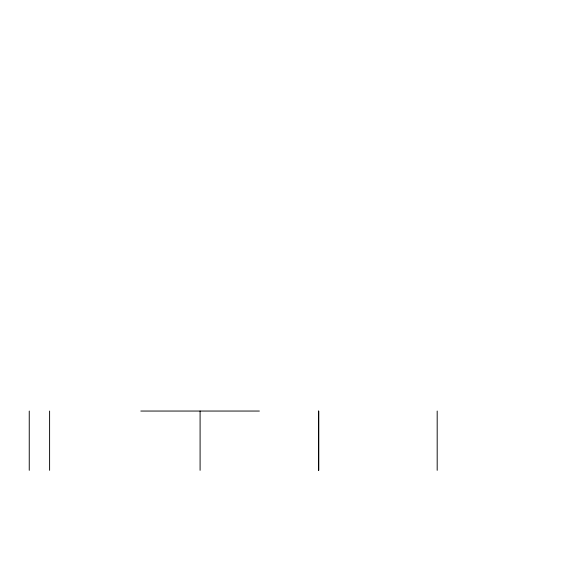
<?xml version="1.0" encoding="UTF-8"?>
<svg xmlns="http://www.w3.org/2000/svg" width="585" height="585" viewBox="0 0 585 585"><rect width="100%" height="100%" fill="white"/><g stroke="black" fill="none" stroke-linecap="round" stroke-linejoin="round"><path stroke-width="0.88" d="M140.817 411.05L259.367 411.05M437.185 411.05L437.185 470.325M318.708 411.05L318.708 470.325M318.642 411.05L318.642 470.325M200.092 411.05L200.092 470.325M49.601 411.05L49.601 470.325M29.25 411.05L29.25 470.325"/></g></svg>
